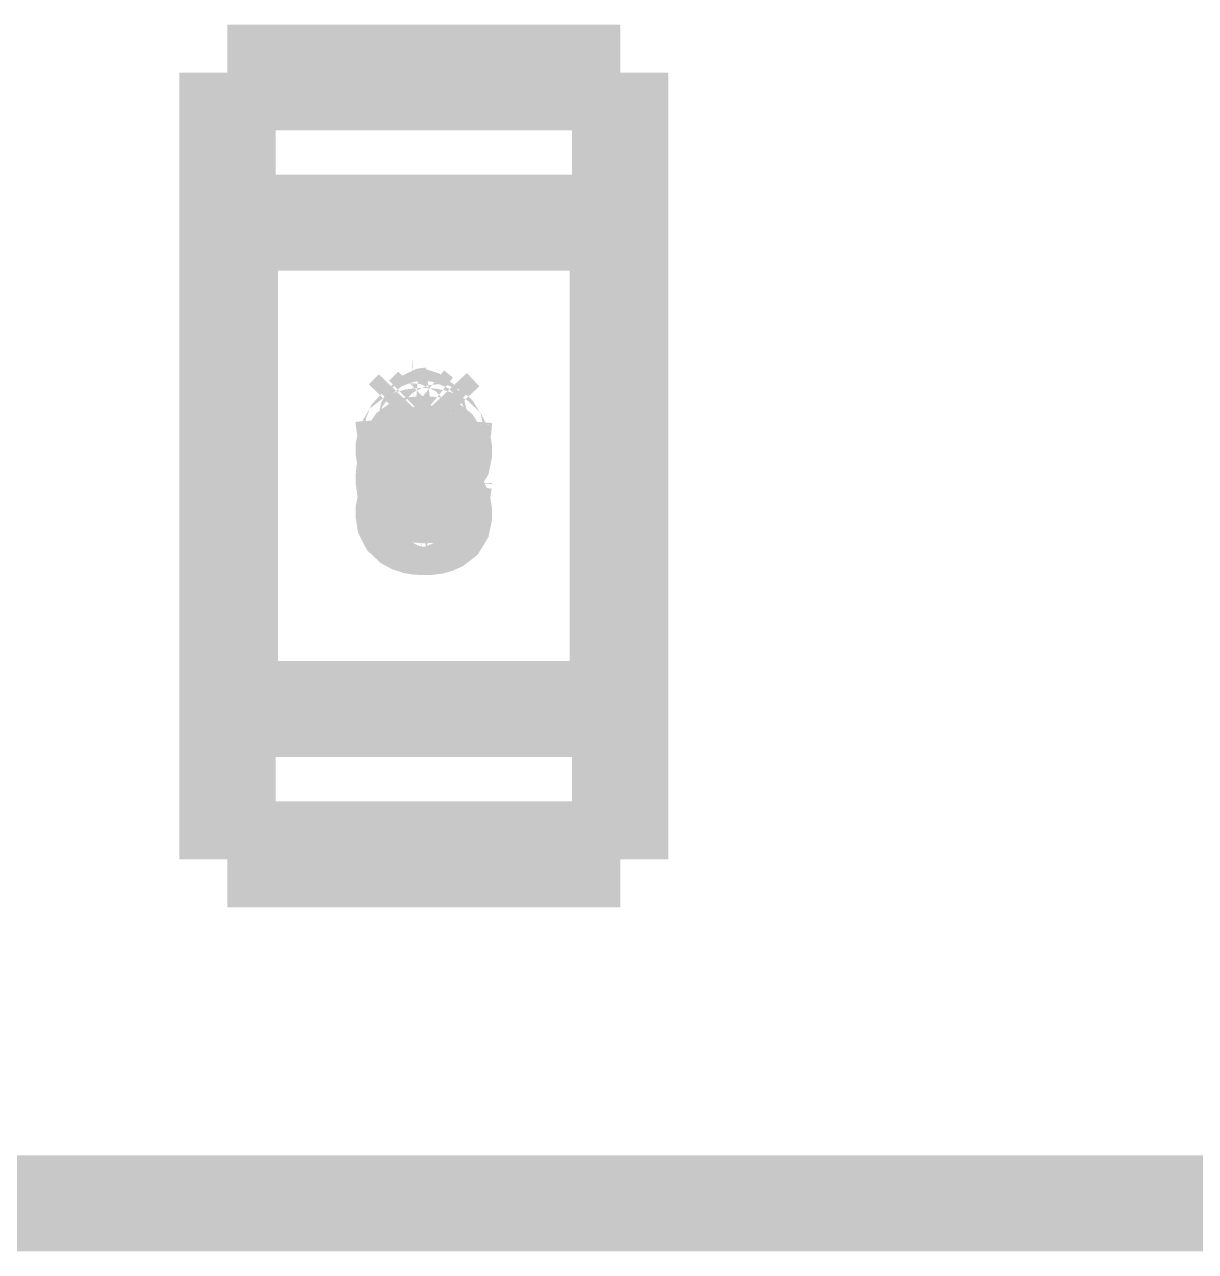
# Model space of a CAD drawing. Header units: inches. Extents: x 15 to 148, y 10 to 111.
# Drawn here: x 136.0504 to 136.2208, y 104.5374 to 104.7159 of the extents above; entities that cross this region are included whole.
import ezdxf

# ---------------------------------------------------------------- set-up
doc = ezdxf.new("R2010")
doc.units = ezdxf.units.IN
doc.header["$MEASUREMENT"] = 0
doc.layers.add('BLK_12AWG', color=7, linetype='Continuous')

# ---------------------------------------------------------------- blocks, each defined once
blk = doc.blocks.new('CBA2Board')
at = {"const_width": 0.008}
for points in [[(156.0355178293267, 104.4024141942994), (156.0682738293267, 104.4024141942994)], [(156.0355178293267, 104.4024141942994), (156.0355178293267, 104.4015951942994)], [(156.0355178293267, 104.4024141942994), (156.0682738293267, 104.4024141942994)], [(156.0355178293267, 104.4024141942994), (156.0355178293267, 104.4015951942994)], [(156.0355178293267, 104.4024141942994), (156.0682738293267, 104.4024141942994)], [(156.0355178293267, 104.4024141942994), (156.0355178293267, 104.4015951942994)], [(156.0355588293267, 104.4011861942994), (156.0355178293267, 104.4011861942994), (156.0355178293267, 104.4015951942994)], [(156.0355178293267, 104.4015951942994), (156.0682738293267, 104.4015951942994)], [(156.0355588293267, 104.4011861942994), (156.0355178293267, 104.4011861942994), (156.0355178293267, 104.4015951942994)], [(156.0355178293267, 104.4015951942994), (156.0682738293267, 104.4015951942994)], [(156.0355588293267, 104.4011861942994), (156.0355178293267, 104.4011861942994), (156.0355178293267, 104.4015951942994)], [(156.0355178293267, 104.4015951942994), (156.0682738293267, 104.4015951942994)], [(156.0682738293267, 104.4015951942994), (156.0682738293267, 104.4011861942994), (156.0682328293267, 104.4011861942994), (156.0682328293267, 104.3897211942994), (156.0681648293267, 104.3897211942994)], [(156.0682738293267, 104.4015951942994), (156.0682738293267, 104.4011861942994), (156.0682328293267, 104.4011861942994), (156.0682328293267, 104.3897211942994), (156.0681648293267, 104.3897211942994)], [(156.0682738293267, 104.4015951942994), (156.0682738293267, 104.4011861942994), (156.0682328293267, 104.4011861942994), (156.0682328293267, 104.3897211942994), (156.0681648293267, 104.3897211942994)], [(156.0682738293267, 104.4015951942994), (156.0682738293267, 104.4024141942994)], [(156.0682738293267, 104.4015951942994), (156.0682738293267, 104.4024141942994)], [(156.0682738293267, 104.4015951942994), (156.0682738293267, 104.4024141942994)], [(156.0355178293267, 104.3381301942994), (156.0355178293267, 104.4011861942994)], [(156.0355178293267, 104.3381301942994), (156.0355178293267, 104.4011861942994)], [(156.0355178293267, 104.3381301942994), (156.0355178293267, 104.4011861942994)], [(156.0355588293267, 104.3897211942994), (156.0355588293267, 104.4011861942994)], [(156.0355588293267, 104.3897211942994), (156.0355588293267, 104.4011861942994)], [(156.0355588293267, 104.3897211942994), (156.0355588293267, 104.4011861942994)], [(156.0682738293267, 104.4011861942994), (156.0682738293267, 104.3381301942994)], [(156.0682738293267, 104.4011861942994), (156.0682738293267, 104.3381301942994)], [(156.0682738293267, 104.4011861942994), (156.0682738293267, 104.3381301942994)], [(156.0355178293267, 104.3901301942994), (156.0355588293267, 104.3900901942994)], [(156.0355588293267, 104.3901301942994), (156.0355178293267, 104.3901301942994)], [(156.0355178293267, 104.3901301942994), (156.0355178293267, 104.3491861942994)], [(156.0355178293267, 104.3901301942994), (156.0355588293267, 104.3900901942994)], [(156.0355588293267, 104.3901301942994), (156.0355178293267, 104.3901301942994)], [(156.0355178293267, 104.3901301942994), (156.0355178293267, 104.3491861942994)], [(156.0355178293267, 104.3901301942994), (156.0355588293267, 104.3900901942994)], [(156.0355588293267, 104.3901301942994), (156.0355178293267, 104.3901301942994)], [(156.0355178293267, 104.3901301942994), (156.0355178293267, 104.3491861942994)], [(156.0356278293267, 104.3897211942994), (156.0355588293267, 104.3897211942994)], [(156.0356278293267, 104.3897211942994), (156.0355588293267, 104.3897211942994)], [(156.0356278293267, 104.3897211942994), (156.0355588293267, 104.3897211942994)], [(156.0356278293267, 104.3900211942994), (156.0357378293267, 104.3899111942994)], [(156.0356278293267, 104.3900211942994), (156.0357378293267, 104.3899111942994)], [(156.0356278293267, 104.3900211942994), (156.0357378293267, 104.3899111942994)], [(156.0680548293267, 104.3494051942994), (156.0357378293267, 104.3494051942994), (156.0357378293267, 104.3899111942994), (156.0680548293267, 104.3899111942994), (156.0680548293267, 104.3494051942994)], [(156.0680548293267, 104.3494051942994), (156.0357378293267, 104.3494051942994), (156.0357378293267, 104.3899111942994), (156.0680548293267, 104.3899111942994), (156.0680548293267, 104.3494051942994)], [(156.0680548293267, 104.3494051942994), (156.0357378293267, 104.3494051942994), (156.0357378293267, 104.3899111942994), (156.0680548293267, 104.3899111942994), (156.0680548293267, 104.3494051942994)], [(156.0680548293267, 104.3899111942994), (156.0681648293267, 104.3900211942994)], [(156.0680548293267, 104.3899111942994), (156.0681648293267, 104.3900211942994)], [(156.0680548293267, 104.3899111942994), (156.0681648293267, 104.3900211942994)], [(156.0682738293267, 104.3901301942994), (156.0682328293267, 104.3901301942994)], [(156.0682328293267, 104.3900901942994), (156.0682738293267, 104.3901301942994)], [(156.0682738293267, 104.3901301942994), (156.0682328293267, 104.3901301942994)], [(156.0682328293267, 104.3900901942994), (156.0682738293267, 104.3901301942994)], [(156.0682738293267, 104.3901301942994), (156.0682328293267, 104.3901301942994)], [(156.0682328293267, 104.3900901942994), (156.0682738293267, 104.3901301942994)], [(156.0682738293267, 104.3491861942994), (156.0682738293267, 104.3901301942994)], [(156.0682738293267, 104.3491861942994), (156.0682738293267, 104.3901301942994)], [(156.0682738293267, 104.3491861942994), (156.0682738293267, 104.3901301942994)], [(156.0501978293267, 104.3736661942994), (156.0510178293267, 104.3745141942994)], [(156.0501978293267, 104.3736661942994), (156.0510178293267, 104.3745141942994)], [(156.0501978293267, 104.3736661942994), (156.0510178293267, 104.3745141942994)], [(156.0510178293267, 104.3745141942994), (156.0510528293267, 104.3745151942994)], [(156.0510178293267, 104.3745141942994), (156.0510528293267, 104.3745151942994)], [(156.0510178293267, 104.3745141942994), (156.0510528293267, 104.3745151942994)], [(156.0517948293267, 104.3739091942994), (156.0510528293267, 104.3745151942994)], [(156.0517948293267, 104.3739091942994), (156.0510528293267, 104.3745151942994)], [(156.0517948293267, 104.3739091942994), (156.0510528293267, 104.3745151942994)], [(156.0518018293267, 104.3739101942994), (156.0525628293267, 104.3746581942994)], [(156.0518018293267, 104.3739101942994), (156.0525628293267, 104.3746581942994)], [(156.0518018293267, 104.3739101942994), (156.0525628293267, 104.3746581942994)], [(156.0535958293267, 104.3735541942994), (156.0525628293267, 104.3746581942994)], [(156.0535958293267, 104.3735541942994), (156.0525628293267, 104.3746581942994)], [(156.0535958293267, 104.3735541942994), (156.0525628293267, 104.3746581942994)], [(156.0501978293267, 104.3736661942994), (156.0502098293267, 104.3735251942994), (156.0502118293267, 104.3734431942994), (156.0502548293267, 104.3731171942994), (156.0504578293267, 104.3726281942994), (156.0505028293267, 104.3725821942994), (156.0505618293267, 104.3725531942994), (156.0507418293267, 104.3725391942994), (156.0508238293267, 104.3725411942994), (156.0509028293267, 104.3725501942994), (156.0509328293267, 104.3725571942994), (156.0509608293267, 104.3725721942994), (156.0509718293267, 104.3725841942994), (156.0509778293267, 104.3725991942994), (156.0509808293267, 104.3726201942994), (156.0509708293267, 104.3726601942994), (156.0508888293267, 104.3728141942994), (156.0507858293267, 104.3730591942994), (156.0507398293267, 104.3733341942994)], [(156.0501978293267, 104.3736661942994), (156.0502098293267, 104.3735251942994), (156.0502118293267, 104.3734431942994), (156.0502548293267, 104.3731171942994), (156.0504578293267, 104.3726281942994), (156.0505028293267, 104.3725821942994), (156.0505618293267, 104.3725531942994), (156.0507418293267, 104.3725391942994), (156.0508238293267, 104.3725411942994), (156.0509028293267, 104.3725501942994), (156.0509328293267, 104.3725571942994), (156.0509608293267, 104.3725721942994), (156.0509718293267, 104.3725841942994), (156.0509778293267, 104.3725991942994), (156.0509808293267, 104.3726201942994), (156.0509708293267, 104.3726601942994), (156.0508888293267, 104.3728141942994), (156.0507858293267, 104.3730591942994), (156.0507398293267, 104.3733341942994)], [(156.0501978293267, 104.3736661942994), (156.0502098293267, 104.3735251942994), (156.0502118293267, 104.3734431942994), (156.0502548293267, 104.3731171942994), (156.0504578293267, 104.3726281942994), (156.0505028293267, 104.3725821942994), (156.0505618293267, 104.3725531942994), (156.0507418293267, 104.3725391942994), (156.0508238293267, 104.3725411942994), (156.0509028293267, 104.3725501942994), (156.0509328293267, 104.3725571942994), (156.0509608293267, 104.3725721942994), (156.0509718293267, 104.3725841942994), (156.0509778293267, 104.3725991942994), (156.0509808293267, 104.3726201942994), (156.0509708293267, 104.3726601942994), (156.0508888293267, 104.3728141942994), (156.0507858293267, 104.3730591942994), (156.0507398293267, 104.3733341942994)], [(156.0507368293267, 104.3733821942994), (156.0511348293267, 104.3737921942994)], [(156.0507368293267, 104.3733821942994), (156.0511348293267, 104.3737921942994)], [(156.0507368293267, 104.3733821942994), (156.0511348293267, 104.3737921942994)], [(156.0507368293267, 104.3733821942994), (156.0507398293267, 104.3733341942994)], [(156.0507368293267, 104.3733821942994), (156.0507398293267, 104.3733341942994)], [(156.0507368293267, 104.3733821942994), (156.0507398293267, 104.3733341942994)], [(156.0511348293267, 104.3737911942994), (156.0512168293267, 104.3737841942994), (156.0513418293267, 104.3737421942994), (156.0514528293267, 104.3736561942994), (156.0515418293267, 104.3735151942994), (156.0516018293267, 104.3732661942994), (156.0516068293267, 104.3731511942994), (156.0516068293267, 104.3728511942994), (156.0516118293267, 104.3728101942994), (156.0516248293267, 104.3727841942994), (156.0516458293267, 104.3727631942994), (156.0516798293267, 104.3727481942994), (156.0518078293267, 104.3727321942994), (156.0518418293267, 104.3727321942994), (156.0519238293267, 104.3727341942994), (156.0520028293267, 104.3727441942994), (156.0520408293267, 104.3727581942994), (156.0520648293267, 104.3727771942994), (156.0520788293267, 104.3727961942994), (156.0520858293267, 104.3728191942994), (156.0520888293267, 104.3728581942994), (156.0520888293267, 104.3731521942994), (156.0520908293267, 104.3732341942994), (156.0521508293267, 104.3735591942994), (156.0522288293267, 104.3737091942994), (156.0523298293267, 104.3738101942994), (156.0524588293267, 104.3738711942994), (156.0525888293267, 104.3738881942994)], [(156.0511348293267, 104.3737911942994), (156.0512168293267, 104.3737841942994), (156.0513418293267, 104.3737421942994), (156.0514528293267, 104.3736561942994), (156.0515418293267, 104.3735151942994), (156.0516018293267, 104.3732661942994), (156.0516068293267, 104.3731511942994), (156.0516068293267, 104.3728511942994), (156.0516118293267, 104.3728101942994), (156.0516248293267, 104.3727841942994), (156.0516458293267, 104.3727631942994), (156.0516798293267, 104.3727481942994), (156.0518078293267, 104.3727321942994), (156.0518418293267, 104.3727321942994), (156.0519238293267, 104.3727341942994), (156.0520028293267, 104.3727441942994), (156.0520408293267, 104.3727581942994), (156.0520648293267, 104.3727771942994), (156.0520788293267, 104.3727961942994), (156.0520858293267, 104.3728191942994), (156.0520888293267, 104.3728581942994), (156.0520888293267, 104.3731521942994), (156.0520908293267, 104.3732341942994), (156.0521508293267, 104.3735591942994), (156.0522288293267, 104.3737091942994), (156.0523298293267, 104.3738101942994), (156.0524588293267, 104.3738711942994), (156.0525888293267, 104.3738881942994)], [(156.0511348293267, 104.3737911942994), (156.0512168293267, 104.3737841942994), (156.0513418293267, 104.3737421942994), (156.0514528293267, 104.3736561942994), (156.0515418293267, 104.3735151942994), (156.0516018293267, 104.3732661942994), (156.0516068293267, 104.3731511942994), (156.0516068293267, 104.3728511942994), (156.0516118293267, 104.3728101942994), (156.0516248293267, 104.3727841942994), (156.0516458293267, 104.3727631942994), (156.0516798293267, 104.3727481942994), (156.0518078293267, 104.3727321942994), (156.0518418293267, 104.3727321942994), (156.0519238293267, 104.3727341942994), (156.0520028293267, 104.3727441942994), (156.0520408293267, 104.3727581942994), (156.0520648293267, 104.3727771942994), (156.0520788293267, 104.3727961942994), (156.0520858293267, 104.3728191942994), (156.0520888293267, 104.3728581942994), (156.0520888293267, 104.3731521942994), (156.0520908293267, 104.3732341942994), (156.0521508293267, 104.3735591942994), (156.0522288293267, 104.3737091942994), (156.0523298293267, 104.3738101942994), (156.0524588293267, 104.3738711942994), (156.0525888293267, 104.3738881942994)], [(156.0530588293267, 104.3733831942994), (156.0525888293267, 104.3738881942994)], [(156.0530588293267, 104.3733831942994), (156.0525888293267, 104.3738881942994)], [(156.0530588293267, 104.3733831942994), (156.0525888293267, 104.3738881942994)], [(156.0530518293267, 104.3733041942994), (156.0528588293267, 104.3725251942994), (156.0528638293267, 104.3725031942994), (156.0528738293267, 104.3724871942994), (156.0528958293267, 104.3724691942994), (156.0529338293267, 104.3724551942994), (156.0530078293267, 104.3724451942994), (156.0530848293267, 104.3724421942994), (156.0531658293267, 104.3724431942994), (156.0533348293267, 104.3724671942994), (156.0533988293267, 104.3724981942994), (156.0534278293267, 104.3725291942994), (156.0534808293267, 104.3726561942994), (156.0535438293267, 104.3729211942994), (156.0535818293267, 104.3733801942994)], [(156.0530518293267, 104.3733041942994), (156.0528588293267, 104.3725251942994), (156.0528638293267, 104.3725031942994), (156.0528738293267, 104.3724871942994), (156.0528958293267, 104.3724691942994), (156.0529338293267, 104.3724551942994), (156.0530078293267, 104.3724451942994), (156.0530848293267, 104.3724421942994), (156.0531658293267, 104.3724431942994), (156.0533348293267, 104.3724671942994), (156.0533988293267, 104.3724981942994), (156.0534278293267, 104.3725291942994), (156.0534808293267, 104.3726561942994), (156.0535438293267, 104.3729211942994), (156.0535818293267, 104.3733801942994)], [(156.0530518293267, 104.3733041942994), (156.0528588293267, 104.3725251942994), (156.0528638293267, 104.3725031942994), (156.0528738293267, 104.3724871942994), (156.0528958293267, 104.3724691942994), (156.0529338293267, 104.3724551942994), (156.0530078293267, 104.3724451942994), (156.0530848293267, 104.3724421942994), (156.0531658293267, 104.3724431942994), (156.0533348293267, 104.3724671942994), (156.0533988293267, 104.3724981942994), (156.0534278293267, 104.3725291942994), (156.0534808293267, 104.3726561942994), (156.0535438293267, 104.3729211942994), (156.0535818293267, 104.3733801942994)], [(156.0530588293267, 104.3733831942994), (156.0530518293267, 104.3733031942994)], [(156.0530588293267, 104.3733831942994), (156.0530518293267, 104.3733031942994)], [(156.0530588293267, 104.3733831942994), (156.0530518293267, 104.3733031942994)], [(156.0535958293267, 104.3735541942994), (156.0535818293267, 104.3733811942994)], [(156.0535958293267, 104.3735541942994), (156.0535818293267, 104.3733811942994)], [(156.0535958293267, 104.3735541942994), (156.0535818293267, 104.3733811942994)], [(156.0518828293267, 104.3721441942994), (156.0518018293267, 104.3721431942994), (156.0514738293267, 104.3721281942994), (156.0511488293267, 104.3720871942994), (156.0508798293267, 104.3720171942994), (156.0506978293267, 104.3719361942994), (156.0504418293267, 104.3717341942994), (156.0502848293267, 104.3714701942994), (156.0502128293267, 104.3710931942994), (156.0502098293267, 104.3709951942994), (156.0502128293267, 104.3709141942994), (156.0502658293267, 104.3705881942994), (156.0504158293267, 104.3702921942994), (156.0506548293267, 104.3700661942994), (156.0508518293267, 104.3699591942994), (156.0511458293267, 104.3698621942994), (156.0514498293267, 104.3698091942994), (156.0519088293267, 104.3697841942994), (156.0519908293267, 104.3697841942994), (156.0523178293267, 104.3697991942994), (156.0526428293267, 104.3698411942994), (156.0529098293267, 104.3699121942994), (156.0530978293267, 104.3699951942994), (156.0533398293267, 104.3701851942994), (156.0535028293267, 104.3704511942994), (156.0535778293267, 104.3708181942994), (156.0535818293267, 104.3709321942994), (156.0535788293267, 104.3710141942994), (156.0535278293267, 104.3713401942994), (156.0533768293267, 104.3716361942994), (156.0531368293267, 104.3718631942994), (156.0529418293267, 104.3719691942994), (156.0526538293267, 104.3720651942994), (156.0523558293267, 104.3721171942994), (156.0518828293267, 104.3721441942994)], [(156.0518828293267, 104.3721441942994), (156.0518018293267, 104.3721431942994), (156.0514738293267, 104.3721281942994), (156.0511488293267, 104.3720871942994), (156.0508798293267, 104.3720171942994), (156.0506978293267, 104.3719361942994), (156.0504418293267, 104.3717341942994), (156.0502848293267, 104.3714701942994), (156.0502128293267, 104.3710931942994), (156.0502098293267, 104.3709951942994), (156.0502128293267, 104.3709141942994), (156.0502658293267, 104.3705881942994), (156.0504158293267, 104.3702921942994), (156.0506548293267, 104.3700661942994), (156.0508518293267, 104.3699591942994), (156.0511458293267, 104.3698621942994), (156.0514498293267, 104.3698091942994), (156.0519088293267, 104.3697841942994), (156.0519908293267, 104.3697841942994), (156.0523178293267, 104.3697991942994), (156.0526428293267, 104.3698411942994), (156.0529098293267, 104.3699121942994), (156.0530978293267, 104.3699951942994), (156.0533398293267, 104.3701851942994), (156.0535028293267, 104.3704511942994), (156.0535778293267, 104.3708181942994), (156.0535818293267, 104.3709321942994), (156.0535788293267, 104.3710141942994), (156.0535278293267, 104.3713401942994), (156.0533768293267, 104.3716361942994), (156.0531368293267, 104.3718631942994), (156.0529418293267, 104.3719691942994), (156.0526538293267, 104.3720651942994), (156.0523558293267, 104.3721171942994), (156.0518828293267, 104.3721441942994)], [(156.0518828293267, 104.3721441942994), (156.0518018293267, 104.3721431942994), (156.0514738293267, 104.3721281942994), (156.0511488293267, 104.3720871942994), (156.0508798293267, 104.3720171942994), (156.0506978293267, 104.3719361942994), (156.0504418293267, 104.3717341942994), (156.0502848293267, 104.3714701942994), (156.0502128293267, 104.3710931942994), (156.0502098293267, 104.3709951942994), (156.0502128293267, 104.3709141942994), (156.0502658293267, 104.3705881942994), (156.0504158293267, 104.3702921942994), (156.0506548293267, 104.3700661942994), (156.0508518293267, 104.3699591942994), (156.0511458293267, 104.3698621942994), (156.0514498293267, 104.3698091942994), (156.0519088293267, 104.3697841942994), (156.0519908293267, 104.3697841942994), (156.0523178293267, 104.3697991942994), (156.0526428293267, 104.3698411942994), (156.0529098293267, 104.3699121942994), (156.0530978293267, 104.3699951942994), (156.0533398293267, 104.3701851942994), (156.0535028293267, 104.3704511942994), (156.0535778293267, 104.3708181942994), (156.0535818293267, 104.3709321942994), (156.0535788293267, 104.3710141942994), (156.0535278293267, 104.3713401942994), (156.0533768293267, 104.3716361942994), (156.0531368293267, 104.3718631942994), (156.0529418293267, 104.3719691942994), (156.0526538293267, 104.3720651942994), (156.0523558293267, 104.3721171942994), (156.0518828293267, 104.3721441942994)], [(156.0519168293267, 104.3714691942994), (156.0526398293267, 104.3714081942994), (156.0528088293267, 104.3713421942994), (156.0529328293267, 104.3712441942994), (156.0530148293267, 104.3711161942994), (156.0530518293267, 104.3709571942994), (156.0530128293267, 104.3708071942994), (156.0529268293267, 104.3706841942994), (156.0527938293267, 104.3705881942994), (156.0526128293267, 104.3705181942994), (156.0518768293267, 104.3704581942994), (156.0511538293267, 104.3705181942994), (156.0509848293267, 104.3705841942994), (156.0508598293267, 104.3706801942994), (156.0507778293267, 104.3708081942994), (156.0507398293267, 104.3709671942994), (156.0507778293267, 104.3711171942994), (156.0508638293267, 104.3712401942994), (156.0509978293267, 104.3713371942994), (156.0511798293267, 104.3714061942994), (156.0519168293267, 104.3714691942994)], [(156.0519168293267, 104.3714691942994), (156.0526398293267, 104.3714081942994), (156.0528088293267, 104.3713421942994), (156.0529328293267, 104.3712441942994), (156.0530148293267, 104.3711161942994), (156.0530518293267, 104.3709571942994), (156.0530128293267, 104.3708071942994), (156.0529268293267, 104.3706841942994), (156.0527938293267, 104.3705881942994), (156.0526128293267, 104.3705181942994), (156.0518768293267, 104.3704581942994), (156.0511538293267, 104.3705181942994), (156.0509848293267, 104.3705841942994), (156.0508598293267, 104.3706801942994), (156.0507778293267, 104.3708081942994), (156.0507398293267, 104.3709671942994), (156.0507778293267, 104.3711171942994), (156.0508638293267, 104.3712401942994), (156.0509978293267, 104.3713371942994), (156.0511798293267, 104.3714061942994), (156.0519168293267, 104.3714691942994)], [(156.0519168293267, 104.3714691942994), (156.0526398293267, 104.3714081942994), (156.0528088293267, 104.3713421942994), (156.0529328293267, 104.3712441942994), (156.0530148293267, 104.3711161942994), (156.0530518293267, 104.3709571942994), (156.0530128293267, 104.3708071942994), (156.0529268293267, 104.3706841942994), (156.0527938293267, 104.3705881942994), (156.0526128293267, 104.3705181942994), (156.0518768293267, 104.3704581942994), (156.0511538293267, 104.3705181942994), (156.0509848293267, 104.3705841942994), (156.0508598293267, 104.3706801942994), (156.0507778293267, 104.3708081942994), (156.0507398293267, 104.3709671942994), (156.0507778293267, 104.3711171942994), (156.0508638293267, 104.3712401942994), (156.0509978293267, 104.3713371942994), (156.0511798293267, 104.3714061942994), (156.0519168293267, 104.3714691942994)], [(156.0507398293267, 104.3686311942994), (156.0508438293267, 104.3692031942994), (156.0508398293267, 104.3692301942994), (156.0508288293267, 104.3692481942994), (156.0508138293267, 104.3692621942994), (156.0507828293267, 104.3692761942994), (156.0506368293267, 104.3692921942994), (156.0505718293267, 104.3692921942994), (156.0504898293267, 104.3692901942994), (156.0504118293267, 104.3692781942994), (156.0503678293267, 104.3692611942994), (156.0503398293267, 104.3692391942994), (156.0503088293267, 104.3691881942994), (156.0502398293267, 104.3689511942994), (156.0502098293267, 104.3686361942994), (156.0502118293267, 104.3685541942994), (156.0502538293267, 104.3682281942994), (156.0504218293267, 104.3678401942994), (156.0507148293267, 104.3675391942994), (156.0508728293267, 104.3674451942994), (156.0510408293267, 104.3673711942994), (156.0513628293267, 104.3672791942994), (156.0515268293267, 104.3672511942994), (156.0520228293267, 104.3672211942994), (156.0521048293267, 104.3672221942994), (156.0524328293267, 104.3672361942994), (156.0527568293267, 104.3672841942994), (156.0529898293267, 104.3673551942994), (156.0533018293267, 104.3675431942994), (156.0533928293267, 104.3676471942994), (156.0535208293267, 104.3678951942994), (156.0535818293267, 104.3683251942994)], [(156.0507398293267, 104.3686311942994), (156.0508438293267, 104.3692031942994), (156.0508398293267, 104.3692301942994), (156.0508288293267, 104.3692481942994), (156.0508138293267, 104.3692621942994), (156.0507828293267, 104.3692761942994), (156.0506368293267, 104.3692921942994), (156.0505718293267, 104.3692921942994), (156.0504898293267, 104.3692901942994), (156.0504118293267, 104.3692781942994), (156.0503678293267, 104.3692611942994), (156.0503398293267, 104.3692391942994), (156.0503088293267, 104.3691881942994), (156.0502398293267, 104.3689511942994), (156.0502098293267, 104.3686361942994), (156.0502118293267, 104.3685541942994), (156.0502538293267, 104.3682281942994), (156.0504218293267, 104.3678401942994), (156.0507148293267, 104.3675391942994), (156.0508728293267, 104.3674451942994), (156.0510408293267, 104.3673711942994), (156.0513628293267, 104.3672791942994), (156.0515268293267, 104.3672511942994), (156.0520228293267, 104.3672211942994), (156.0521048293267, 104.3672221942994), (156.0524328293267, 104.3672361942994), (156.0527568293267, 104.3672841942994), (156.0529898293267, 104.3673551942994), (156.0533018293267, 104.3675431942994), (156.0533928293267, 104.3676471942994), (156.0535208293267, 104.3678951942994), (156.0535818293267, 104.3683251942994)], [(156.0507398293267, 104.3686311942994), (156.0508438293267, 104.3692031942994), (156.0508398293267, 104.3692301942994), (156.0508288293267, 104.3692481942994), (156.0508138293267, 104.3692621942994), (156.0507828293267, 104.3692761942994), (156.0506368293267, 104.3692921942994), (156.0505718293267, 104.3692921942994), (156.0504898293267, 104.3692901942994), (156.0504118293267, 104.3692781942994), (156.0503678293267, 104.3692611942994), (156.0503398293267, 104.3692391942994), (156.0503088293267, 104.3691881942994), (156.0502398293267, 104.3689511942994), (156.0502098293267, 104.3686361942994), (156.0502118293267, 104.3685541942994), (156.0502538293267, 104.3682281942994), (156.0504218293267, 104.3678401942994), (156.0507148293267, 104.3675391942994), (156.0508728293267, 104.3674451942994), (156.0510408293267, 104.3673711942994), (156.0513628293267, 104.3672791942994), (156.0515268293267, 104.3672511942994), (156.0520228293267, 104.3672211942994), (156.0521048293267, 104.3672221942994), (156.0524328293267, 104.3672361942994), (156.0527568293267, 104.3672841942994), (156.0529898293267, 104.3673551942994), (156.0533018293267, 104.3675431942994), (156.0533928293267, 104.3676471942994), (156.0535208293267, 104.3678951942994), (156.0535818293267, 104.3683251942994)], [(156.0514618293267, 104.3686011942994), (156.0523498293267, 104.3694881942994)], [(156.0514618293267, 104.3686011942994), (156.0523498293267, 104.3694881942994)], [(156.0514618293267, 104.3686011942994), (156.0523498293267, 104.3694881942994)], [(156.0519918293267, 104.3683921942994), (156.0524288293267, 104.3688161942994)], [(156.0519918293267, 104.3683921942994), (156.0524288293267, 104.3688161942994)], [(156.0519918293267, 104.3683921942994), (156.0524288293267, 104.3688161942994)], [(156.0524308293267, 104.3694841942994), (156.0523498293267, 104.3694881942994)], [(156.0524308293267, 104.3694841942994), (156.0523498293267, 104.3694881942994)], [(156.0524308293267, 104.3694841942994), (156.0523498293267, 104.3694881942994)], [(156.0524978293267, 104.3688101942994), (156.0524288293267, 104.3688161942994)], [(156.0524978293267, 104.3688101942994), (156.0524288293267, 104.3688161942994)], [(156.0524978293267, 104.3688101942994), (156.0524288293267, 104.3688161942994)], [(156.0524308293267, 104.3694851942994), (156.0524938293267, 104.3694871942994)], [(156.0524308293267, 104.3694851942994), (156.0524938293267, 104.3694871942994)], [(156.0524308293267, 104.3694851942994), (156.0524938293267, 104.3694871942994)], [(156.0535848293267, 104.3683961942994), (156.0524938293267, 104.3694871942994)], [(156.0535848293267, 104.3683961942994), (156.0524938293267, 104.3694871942994)], [(156.0535848293267, 104.3683961942994), (156.0524938293267, 104.3694871942994)], [(156.0524978293267, 104.3688101942994), (156.0525708293267, 104.3688161942994)], [(156.0524978293267, 104.3688101942994), (156.0525708293267, 104.3688161942994)], [(156.0524978293267, 104.3688101942994), (156.0525708293267, 104.3688161942994)], [(156.0530518293267, 104.3683581942994), (156.0525708293267, 104.3688161942994)], [(156.0530518293267, 104.3683581942994), (156.0525708293267, 104.3688161942994)], [(156.0530518293267, 104.3683581942994), (156.0525708293267, 104.3688161942994)], [(156.0516528293267, 104.3678821942994), (156.0515708293267, 104.3678861942994), (156.0512458293267, 104.3679401942994), (156.0510148293267, 104.3680501942994), (156.0508648293267, 104.3681981942994), (156.0507718293267, 104.3683881942994), (156.0507398293267, 104.3686331942994)], [(156.0516528293267, 104.3678821942994), (156.0515708293267, 104.3678861942994), (156.0512458293267, 104.3679401942994), (156.0510148293267, 104.3680501942994), (156.0508648293267, 104.3681981942994), (156.0507718293267, 104.3683881942994), (156.0507398293267, 104.3686331942994)], [(156.0516528293267, 104.3678821942994), (156.0515708293267, 104.3678861942994), (156.0512458293267, 104.3679401942994), (156.0510148293267, 104.3680501942994), (156.0508648293267, 104.3681981942994), (156.0507718293267, 104.3683881942994), (156.0507398293267, 104.3686331942994)], [(156.0514618293267, 104.3686011942994), (156.0514628293267, 104.3685571942994)], [(156.0514618293267, 104.3686011942994), (156.0514628293267, 104.3685571942994)], [(156.0514618293267, 104.3686011942994), (156.0514628293267, 104.3685571942994)], [(156.0514628293267, 104.3685451942994), (156.0514628293267, 104.3685581942994)], [(156.0514628293267, 104.3685451942994), (156.0514628293267, 104.3685581942994)], [(156.0514628293267, 104.3685451942994), (156.0514628293267, 104.3685581942994)], [(156.0514628293267, 104.3685451942994), (156.0516528293267, 104.3678821942994)], [(156.0514628293267, 104.3685451942994), (156.0516528293267, 104.3678821942994)], [(156.0514628293267, 104.3685451942994), (156.0516528293267, 104.3678821942994)], [(156.0521548293267, 104.3678951942994), (156.0520388293267, 104.3681421942994), (156.0519918293267, 104.3683921942994)], [(156.0521548293267, 104.3678951942994), (156.0520388293267, 104.3681421942994), (156.0519918293267, 104.3683921942994)], [(156.0521548293267, 104.3678951942994), (156.0520388293267, 104.3681421942994), (156.0519918293267, 104.3683921942994)], [(156.0530518293267, 104.3683581942994), (156.0530308293267, 104.3682501942994), (156.0529828293267, 104.3681561942994), (156.0529088293267, 104.3680771942994), (156.0528098293267, 104.3680121942994), (156.0525338293267, 104.3679251942994), (156.0521548293267, 104.3678951942994)], [(156.0530518293267, 104.3683581942994), (156.0530308293267, 104.3682501942994), (156.0529828293267, 104.3681561942994), (156.0529088293267, 104.3680771942994), (156.0528098293267, 104.3680121942994), (156.0525338293267, 104.3679251942994), (156.0521548293267, 104.3678951942994)], [(156.0530518293267, 104.3683581942994), (156.0530308293267, 104.3682501942994), (156.0529828293267, 104.3681561942994), (156.0529088293267, 104.3680771942994), (156.0528098293267, 104.3680121942994), (156.0525338293267, 104.3679251942994), (156.0521548293267, 104.3678951942994)], [(156.0535848293267, 104.3683961942994), (156.0535818293267, 104.3683261942994)], [(156.0535848293267, 104.3683961942994), (156.0535818293267, 104.3683261942994)], [(156.0535848293267, 104.3683961942994), (156.0535818293267, 104.3683261942994)], [(156.0518828293267, 104.3669221942994), (156.0518018293267, 104.3669211942994), (156.0514738293267, 104.3669061942994), (156.0511488293267, 104.3668661942994), (156.0508798293267, 104.3667951942994), (156.0506978293267, 104.3667151942994), (156.0504418293267, 104.3665131942994), (156.0502848293267, 104.3662481942994), (156.0502128293267, 104.3658711942994), (156.0502098293267, 104.3657731942994), (156.0502128293267, 104.3656921942994), (156.0502658293267, 104.3653661942994), (156.0504158293267, 104.3650701942994), (156.0506548293267, 104.3648441942994), (156.0508518293267, 104.3647371942994), (156.0511458293267, 104.3646401942994), (156.0514498293267, 104.3645881942994), (156.0519088293267, 104.3645621942994), (156.0519908293267, 104.3645621942994), (156.0523178293267, 104.3645781942994), (156.0526428293267, 104.3646191942994), (156.0529098293267, 104.3646901942994), (156.0530978293267, 104.3647741942994), (156.0533398293267, 104.3649631942994), (156.0535028293267, 104.3652291942994), (156.0535778293267, 104.3655961942994), (156.0535818293267, 104.3657101942994), (156.0535788293267, 104.3657921942994), (156.0535278293267, 104.3661181942994), (156.0533768293267, 104.3664141942994), (156.0531368293267, 104.3666421942994), (156.0529418293267, 104.3667471942994), (156.0526538293267, 104.3668431942994), (156.0523558293267, 104.3668951942994), (156.0518828293267, 104.3669221942994)], [(156.0518828293267, 104.3669221942994), (156.0518018293267, 104.3669211942994), (156.0514738293267, 104.3669061942994), (156.0511488293267, 104.3668661942994), (156.0508798293267, 104.3667951942994), (156.0506978293267, 104.3667151942994), (156.0504418293267, 104.3665131942994), (156.0502848293267, 104.3662481942994), (156.0502128293267, 104.3658711942994), (156.0502098293267, 104.3657731942994), (156.0502128293267, 104.3656921942994), (156.0502658293267, 104.3653661942994), (156.0504158293267, 104.3650701942994), (156.0506548293267, 104.3648441942994), (156.0508518293267, 104.3647371942994), (156.0511458293267, 104.3646401942994), (156.0514498293267, 104.3645881942994), (156.0519088293267, 104.3645621942994), (156.0519908293267, 104.3645621942994), (156.0523178293267, 104.3645781942994), (156.0526428293267, 104.3646191942994), (156.0529098293267, 104.3646901942994), (156.0530978293267, 104.3647741942994), (156.0533398293267, 104.3649631942994), (156.0535028293267, 104.3652291942994), (156.0535778293267, 104.3655961942994), (156.0535818293267, 104.3657101942994), (156.0535788293267, 104.3657921942994), (156.0535278293267, 104.3661181942994), (156.0533768293267, 104.3664141942994), (156.0531368293267, 104.3666421942994), (156.0529418293267, 104.3667471942994), (156.0526538293267, 104.3668431942994), (156.0523558293267, 104.3668951942994), (156.0518828293267, 104.3669221942994)], [(156.0518828293267, 104.3669221942994), (156.0518018293267, 104.3669211942994), (156.0514738293267, 104.3669061942994), (156.0511488293267, 104.3668661942994), (156.0508798293267, 104.3667951942994), (156.0506978293267, 104.3667151942994), (156.0504418293267, 104.3665131942994), (156.0502848293267, 104.3662481942994), (156.0502128293267, 104.3658711942994), (156.0502098293267, 104.3657731942994), (156.0502128293267, 104.3656921942994), (156.0502658293267, 104.3653661942994), (156.0504158293267, 104.3650701942994), (156.0506548293267, 104.3648441942994), (156.0508518293267, 104.3647371942994), (156.0511458293267, 104.3646401942994), (156.0514498293267, 104.3645881942994), (156.0519088293267, 104.3645621942994), (156.0519908293267, 104.3645621942994), (156.0523178293267, 104.3645781942994), (156.0526428293267, 104.3646191942994), (156.0529098293267, 104.3646901942994), (156.0530978293267, 104.3647741942994), (156.0533398293267, 104.3649631942994), (156.0535028293267, 104.3652291942994), (156.0535778293267, 104.3655961942994), (156.0535818293267, 104.3657101942994), (156.0535788293267, 104.3657921942994), (156.0535278293267, 104.3661181942994), (156.0533768293267, 104.3664141942994), (156.0531368293267, 104.3666421942994), (156.0529418293267, 104.3667471942994), (156.0526538293267, 104.3668431942994), (156.0523558293267, 104.3668951942994), (156.0518828293267, 104.3669221942994)], [(156.0518768293267, 104.3652361942994), (156.0511538293267, 104.3652961942994), (156.0509848293267, 104.3653621942994), (156.0508598293267, 104.3654591942994), (156.0507778293267, 104.3655871942994), (156.0507398293267, 104.3657461942994), (156.0507778293267, 104.3658951942994), (156.0508638293267, 104.3660181942994), (156.0509978293267, 104.3661151942994), (156.0511788293267, 104.3661851942994), (156.0519168293267, 104.3662481942994)], [(156.0518768293267, 104.3652361942994), (156.0511538293267, 104.3652961942994), (156.0509848293267, 104.3653621942994), (156.0508598293267, 104.3654591942994), (156.0507778293267, 104.3655871942994), (156.0507398293267, 104.3657461942994), (156.0507778293267, 104.3658951942994), (156.0508638293267, 104.3660181942994), (156.0509978293267, 104.3661151942994), (156.0511788293267, 104.3661851942994), (156.0519168293267, 104.3662481942994)], [(156.0518768293267, 104.3652361942994), (156.0511538293267, 104.3652961942994), (156.0509848293267, 104.3653621942994), (156.0508598293267, 104.3654591942994), (156.0507778293267, 104.3655871942994), (156.0507398293267, 104.3657461942994), (156.0507778293267, 104.3658951942994), (156.0508638293267, 104.3660181942994), (156.0509978293267, 104.3661151942994), (156.0511788293267, 104.3661851942994), (156.0519168293267, 104.3662481942994)], [(156.0530518293267, 104.3657351942994), (156.0530128293267, 104.3655851942994), (156.0529268293267, 104.3654621942994), (156.0527938293267, 104.3653661942994), (156.0526128293267, 104.3652971942994), (156.0518768293267, 104.3652361942994)], [(156.0530518293267, 104.3657351942994), (156.0530128293267, 104.3655851942994), (156.0529268293267, 104.3654621942994), (156.0527938293267, 104.3653661942994), (156.0526128293267, 104.3652971942994), (156.0518768293267, 104.3652361942994)], [(156.0530518293267, 104.3657351942994), (156.0530128293267, 104.3655851942994), (156.0529268293267, 104.3654621942994), (156.0527938293267, 104.3653661942994), (156.0526128293267, 104.3652971942994), (156.0518768293267, 104.3652361942994)], [(156.0519168293267, 104.3662481942994), (156.0526398293267, 104.3661871942994), (156.0528088293267, 104.3661201942994), (156.0529328293267, 104.3660231942994), (156.0530148293267, 104.3658941942994), (156.0530518293267, 104.3657351942994)], [(156.0519168293267, 104.3662481942994), (156.0526398293267, 104.3661871942994), (156.0528088293267, 104.3661201942994), (156.0529328293267, 104.3660231942994), (156.0530148293267, 104.3658941942994), (156.0530518293267, 104.3657351942994)], [(156.0519168293267, 104.3662481942994), (156.0526398293267, 104.3661871942994), (156.0528088293267, 104.3661201942994), (156.0529328293267, 104.3660231942994), (156.0530148293267, 104.3658941942994), (156.0530518293267, 104.3657351942994)], [(156.0355178293267, 104.3377211942994), (156.0355178293267, 104.3381301942994), (156.0355588293267, 104.3381301942994), (156.0355588293267, 104.3495951942994), (156.0356278293267, 104.3495951942994)], [(156.0355178293267, 104.3377211942994), (156.0355178293267, 104.3381301942994), (156.0355588293267, 104.3381301942994), (156.0355588293267, 104.3495951942994), (156.0356278293267, 104.3495951942994)], [(156.0355178293267, 104.3377211942994), (156.0355178293267, 104.3381301942994), (156.0355588293267, 104.3381301942994), (156.0355588293267, 104.3495951942994), (156.0356278293267, 104.3495951942994)], [(156.0357378293267, 104.3494051942994), (156.0356278293267, 104.3492951942994)], [(156.0357378293267, 104.3494051942994), (156.0356278293267, 104.3492951942994)], [(156.0357378293267, 104.3494051942994), (156.0356278293267, 104.3492951942994)], [(156.0680548293267, 104.3494051942994), (156.0681648293267, 104.3492951942994)], [(156.0680548293267, 104.3494051942994), (156.0681648293267, 104.3492951942994)], [(156.0680548293267, 104.3494051942994), (156.0681648293267, 104.3492951942994)], [(156.0681648293267, 104.3495951942994), (156.0682328293267, 104.3495951942994), (156.0682328293267, 104.3381301942994), (156.0682738293267, 104.3381301942994), (156.0682738293267, 104.3377211942994)], [(156.0681648293267, 104.3495951942994), (156.0682328293267, 104.3495951942994), (156.0682328293267, 104.3381301942994), (156.0682738293267, 104.3381301942994), (156.0682738293267, 104.3377211942994)], [(156.0681648293267, 104.3495951942994), (156.0682328293267, 104.3495951942994), (156.0682328293267, 104.3381301942994), (156.0682738293267, 104.3381301942994), (156.0682738293267, 104.3377211942994)], [(156.0355588293267, 104.3492271942994), (156.0355178293267, 104.3491861942994)], [(156.0355588293267, 104.3492271942994), (156.0355178293267, 104.3491861942994)], [(156.0355588293267, 104.3492271942994), (156.0355178293267, 104.3491861942994)], [(156.0355178293267, 104.3491861942994), (156.0355588293267, 104.3491861942994)], [(156.0355178293267, 104.3491861942994), (156.0355588293267, 104.3491861942994)], [(156.0355178293267, 104.3491861942994), (156.0355588293267, 104.3491861942994)], [(156.0682328293267, 104.3492271942994), (156.0682738293267, 104.3491861942994)], [(156.0682328293267, 104.3492271942994), (156.0682738293267, 104.3491861942994)], [(156.0682328293267, 104.3492271942994), (156.0682738293267, 104.3491861942994)], [(156.0682328293267, 104.3491861942994), (156.0682738293267, 104.3491861942994)], [(156.0682328293267, 104.3491861942994), (156.0682738293267, 104.3491861942994)], [(156.0682328293267, 104.3491861942994), (156.0682738293267, 104.3491861942994)], [(156.0355178293267, 104.3377211942994), (156.0355178293267, 104.3369021942994)], [(156.0682738293267, 104.3377211942994), (156.0355178293267, 104.3377211942994)], [(156.0355178293267, 104.3377211942994), (156.0355178293267, 104.3369021942994)], [(156.0682738293267, 104.3377211942994), (156.0355178293267, 104.3377211942994)], [(156.0355178293267, 104.3377211942994), (156.0355178293267, 104.3369021942994)], [(156.0682738293267, 104.3377211942994), (156.0355178293267, 104.3377211942994)], [(156.0682738293267, 104.3369021942994), (156.0682738293267, 104.3377211942994)], [(156.0682738293267, 104.3369021942994), (156.0682738293267, 104.3377211942994)], [(156.0682738293267, 104.3369021942994), (156.0682738293267, 104.3377211942994)], [(156.0682738293267, 104.3369021942994), (156.0355178293267, 104.3369021942994)], [(156.0682738293267, 104.3369021942994), (156.0355178293267, 104.3369021942994)], [(156.0682738293267, 104.3369021942994), (156.0355178293267, 104.3369021942994)], [(155.3558328293267, 104.3082411942994), (156.7889038293267, 104.3082411942994)], [(155.3558328293267, 104.3082411942994), (156.7889038293267, 104.3082411942994)], [(155.3558328293267, 104.3082411942994), (156.7889038293267, 104.3082411942994)]]:
    blk.add_lwpolyline(points, dxfattribs=at)

msp = doc.modelspace()

# ---------------------------------------------------------------- block references
at = {"layer": 'BLK_12AWG', "xscale": 1.74680064, "yscale": 1.74680064, "zscale": 1.74680064}
msp.add_blockref('CBA2Board', (-136.4830504317415, -77.66133289344734), dxfattribs=at)

doc.saveas('drawing.dxf')
